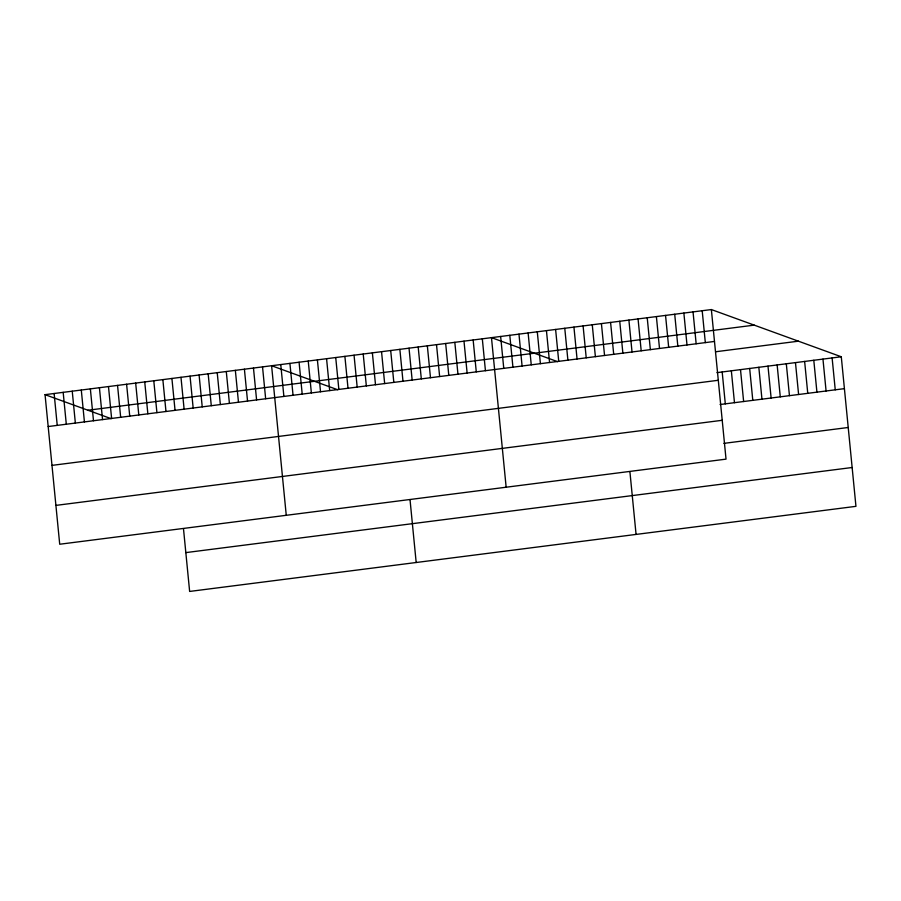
<?xml version="1.0" encoding="UTF-8"?>
<svg xmlns="http://www.w3.org/2000/svg" width="901" height="901" viewBox="0 0 901 901"><rect width="100%" height="100%" fill="white"/><g stroke="black" fill="none" stroke-linecap="round" stroke-linejoin="round"><path stroke-width="1.35" d="M711.362 309.561L726.026 459.138L59.714 544.238L45.05 394.661L711.362 309.561L841.286 356.762L855.95 506.339L189.638 591.439L183.477 528.594M87.926 410.237L754.238 325.137M48.181 426.545L714.482 341.445M715.957 351.717L798.41 341.186M716.948 372.642L841.286 356.762M51.988 465.378L718.288 380.278M720.068 404.526L844.406 388.646M55.907 505.393L722.219 420.294M723.875 443.371L848.213 427.491M185.831 552.606L852.143 467.506M557.606 361.661L491.473 337.638L506.148 487.216M337.717 389.75L271.595 365.727L286.259 515.304M45.05 394.661L111.172 418.683M832.119 357.934L835.25 389.818M822.962 359.105L826.082 390.989M813.794 360.276L816.925 392.16M804.638 361.447L807.758 393.332M795.47 362.619L798.601 394.503M786.314 363.79L789.445 395.674M777.146 364.95L780.277 396.845M767.99 366.121L771.121 398.005M758.833 367.293L761.953 399.177M749.666 368.464L752.797 400.348M740.509 369.635L743.629 401.519M731.342 370.807L734.473 402.691M722.185 371.978L725.305 403.862M702.194 310.721L705.325 342.617M693.038 311.892L696.158 343.777M683.87 313.064L687.001 344.948M674.714 314.235L677.834 346.119M665.546 315.406L668.677 347.29M656.39 316.578L659.509 348.462M647.222 317.749L650.353 349.633M638.066 318.92L641.197 350.804M628.898 320.092L632.029 351.976M619.742 321.252L622.873 353.147M629.9 471.583L636.072 534.428M610.585 322.423L613.705 354.318M601.418 323.594L604.548 355.478M592.261 324.765L595.381 356.65M583.093 325.937L586.224 357.821M573.937 327.108L577.057 358.992M564.769 328.279L567.9 360.163M555.613 329.451L558.733 361.335M546.445 330.622L549.576 362.506M537.289 331.793L540.409 363.677M528.121 332.953L531.252 364.849M518.965 334.125L522.084 366.02M509.797 335.296L512.928 367.18M500.641 336.467L503.76 368.351M482.317 338.81L485.436 370.694M473.149 339.981L476.28 371.865M463.992 341.152L467.123 373.037M454.825 342.324L457.956 374.208M445.668 343.495L448.799 375.379M436.512 344.655L439.632 376.55M427.344 345.826L430.475 377.71M418.188 346.998L421.308 378.882M409.02 348.169L412.151 380.053M399.864 349.34L402.984 381.224M410.023 499.661L416.183 562.506M390.696 350.512L393.827 382.396M381.54 351.683L384.659 383.567M372.372 352.854L375.503 384.738M363.216 354.025L366.335 385.91M354.048 355.197L357.179 387.081M344.892 356.357L348.011 388.252M335.724 357.528L338.855 389.412M326.567 358.699L329.687 390.584M317.4 359.871L320.531 391.755M308.243 361.042L311.363 392.926M299.076 362.213L302.207 394.097M289.919 363.385L293.05 395.269M280.752 364.556L283.883 396.44M262.529 366.876L265.66 398.76M253.474 368.036L256.594 399.92M244.408 369.196L247.538 401.08M235.352 370.356L238.472 402.24M226.286 371.505L229.417 403.4M217.22 372.665L220.351 404.549M208.165 373.825L211.284 405.709M199.098 374.985L202.229 406.869M190.043 376.134L193.163 408.029M180.977 377.294L184.108 409.178M171.911 378.454L175.042 410.338M162.856 379.614L165.975 411.498M153.789 380.763L156.92 412.658M144.734 381.923L147.854 413.807M135.668 383.083L138.799 414.967M126.602 384.243L129.733 416.127M117.547 385.403L120.666 417.287M108.48 386.552L111.611 418.436M99.425 387.712L102.545 419.596M90.359 388.872L93.49 420.756M81.293 390.032L84.424 421.916M72.238 391.18L75.357 423.076M63.171 392.34L66.302 424.225M54.116 393.5L57.236 425.385"/></g></svg>
